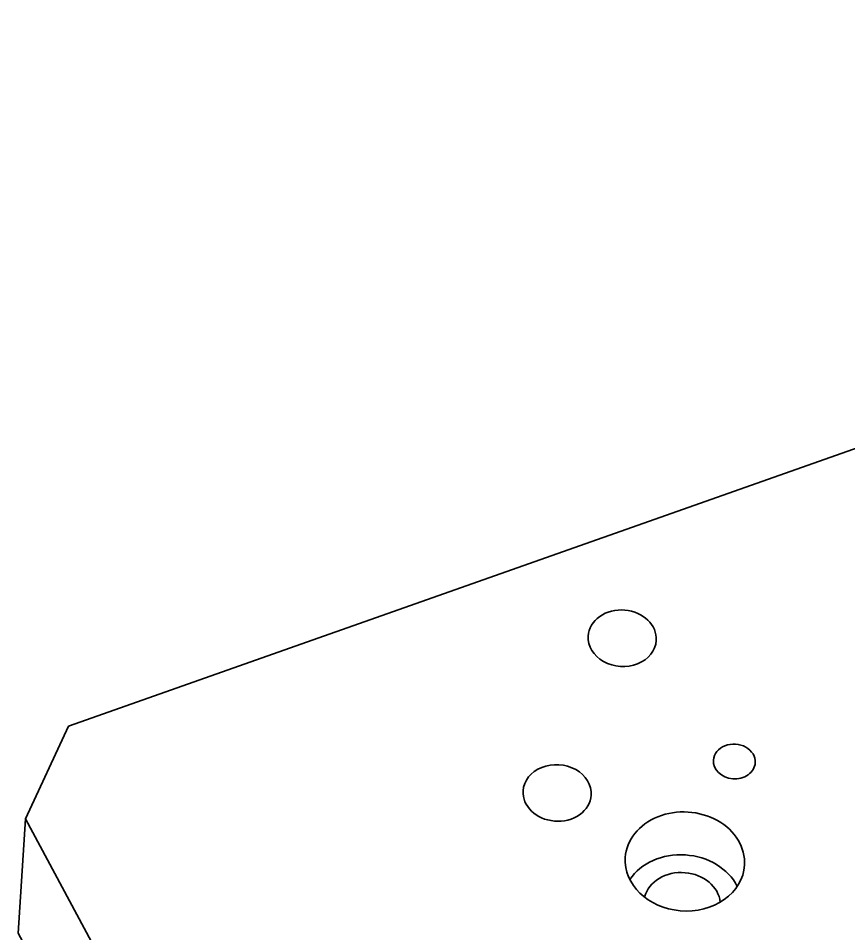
# Model space of a CAD drawing. Header units: millimetres. Extents: x 50851 to 121906, y -34238 to -12059.
# Drawn here: x 119361.81 to 119369.6, y -27250.53 to -27241.94 of the extents above; entities that cross this region are included whole.
import ezdxf

# ---------------------------------------------------------------- set-up
doc = ezdxf.new("R2010")
doc.units = ezdxf.units.MM
doc.layers.add('标注线', color=3, linetype='Continuous', lineweight=25)

# ---------------------------------------------------------------- blocks, each defined once
blk = doc.blocks.new('WWDA8SD8')
at = {"color": 7, "lineweight": 35}
for p, q in [((120945.32, -28128.5), (120710.06, -28211.48)), ((120738.1, -28284.06), (120705.04, -28222.34)), ((120714.01, -28254.09), (120704.18, -28235.74))]:
    blk.add_line(p, q, dxfattribs=at)
at = {"color": 7, "lineweight": 35, "ltscale": 0.299141}
blk.add_line((120705.04, -28222.34), (120710.06, -28211.48), dxfattribs=at)
at = {"color": 7, "lineweight": 35, "ltscale": 0.33584}
blk.add_line((120705.04, -28222.34), (120704.18, -28235.74), dxfattribs=at)
at = {"color": 7, "lineweight": 35}
for centre, major_axis, start_param, end_param in [((120774.99, -28201.17), (-3.99, 0.26), 4.687619, 6.28329), ((120774.99, -28201.17), (-3.99, 0.26), 3.141697, 4.687619), ((120774.99, -28201.17), (-3.99, 0.26), 0.000104, 3.141697), ((120788.14, -28215.62), (-2.45, 0.16), 3.141697, 6.28329), ((120767.36, -28219.31), (-3.99, 0.26), 3.141697, 6.28329), ((120788.14, -28215.62), (-2.45, 0.16), 0.000104, 1.546026), ((120788.14, -28215.62), (-2.45, 0.16), 1.546026, 3.141697), ((120767.36, -28219.31), (-3.99, 0.26), 0.000104, 1.546026), ((120767.36, -28219.31), (-3.99, 0.26), 1.546026, 3.141697), ((120782.34, -28227.34), (-6.99, 0.45), 3.141697, 6.28329), ((120782.34, -28227.34), (-6.99, 0.45), 0.000104, 1.546026), ((120782.02, -28232.37), (-6.99, 0.45), 3.590767, 5.834011), ((120782.34, -28227.34), (-6.99, 0.45), 1.546026, 3.141697), ((120782.02, -28232.37), (-4.49, 0.29), 4.687619, 6.13264), ((120782.02, -28232.37), (-4.49, 0.29), 3.292138, 4.687619)]:
    blk.add_ellipse(centre, major_axis=major_axis, ratio=0.828673, start_param=start_param, end_param=end_param, dxfattribs=at)

msp = doc.modelspace()

# ---------------------------------------------------------------- block references
at = {"layer": '标注线', "xscale": 0.07999999998719431, "yscale": 0.08000000000174623, "zscale": 0.08000000000000002}
msp.add_blockref('WWDA8SD8', (109705.4754, -24991.6638), dxfattribs=at)

doc.saveas('drawing.dxf')
